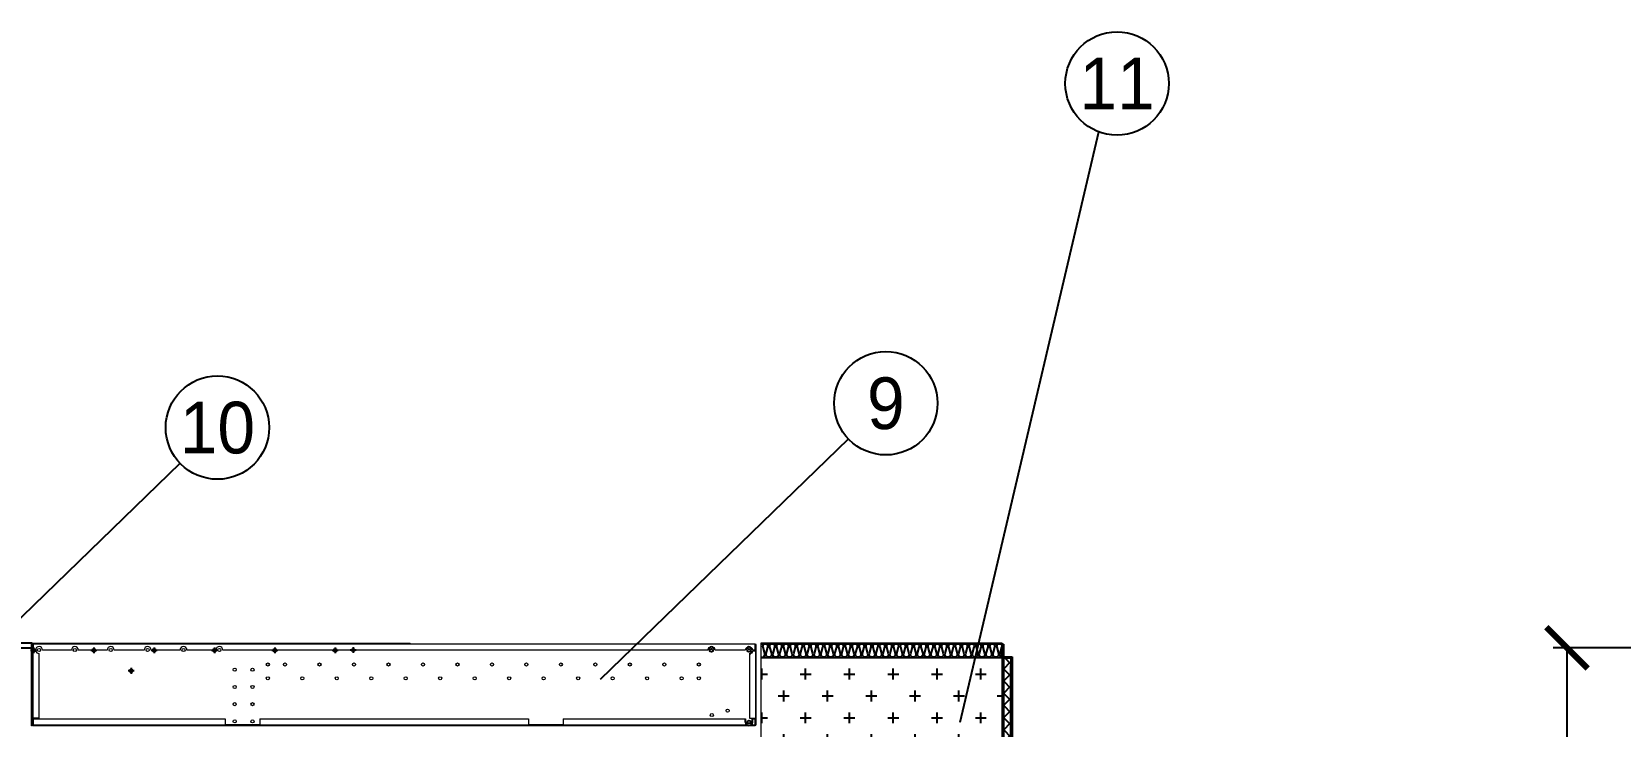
# Model space of a CAD drawing. Header units: millimetres. Extents: x 2773 to 32180, y 2797 to 23592.
# Drawn here: x 16472 to 21079, y 12295 to 14310 of the extents above; entities that cross this region are included whole.
import ezdxf
from ezdxf.enums import TextEntityAlignment as Align

# ---------------------------------------------------------------- set-up
doc = ezdxf.new("R2010")
doc.units = ezdxf.units.MM
doc.linetypes.add('CENTER', pattern=[2, 1.25, -0.25, 0.25, -0.25])
for name, color, linetype in [('center', 1, 'CENTER'), ('SMS', 220, 'Continuous'), ('냉각탑_dim', 1, 'Continuous'), ('냉각탑_text', 3, 'Continuous')]:
    doc.layers.add(name, color=color, linetype=linetype)
doc.styles.add('HY울릉도L', font='')
doc.styles.add('돋움', font='Dotum.ttf')
doc.styles.get('HY울릉도L').set_extended_font_data('HY울릉도L')
doc.dimstyles.new('성지DIM', dxfattribs={"dimtxt": 3.5, "dimasz": 3, "dimexe": 1, "dimexo": 2.5, "dimgap": 2, "dimtad": 1, "dimdec": 0, "dimzin": 3, "dimdsep": 46, "dimtxsty": 'HY울릉도L', "dimblk": 'ARCHTICK', "dimcen": -2, "dimclrd": 256, "dimclre": 256, "dimclrt": 7, "dimadec": 0, "dimazin": 0, "dimtfac": 1, "dimtdec": 0, "dimtofl": 0, "dimtmove": 0, "dimatfit": 3, "dimfxl": 1, "dimtolj": 1, "dimtzin": 0, "dimlwe": -1, "dimarcsym": 0})

# ---------------------------------------------------------------- blocks, each defined once
blk = doc.blocks.new('_ArchTick')
at = {"color": 0, "linetype": 'ByBlock', "const_width": 0.15}
blk.add_lwpolyline([(-0.5, -0.5), (0.5, 0.5)], dxfattribs=at)
blk = doc.blocks.new('*D654')
at = {"layer": 'Defpoints', "color": 0, "transparency": 16777216}
for p in [(21671.6, 12522.9), (20924.1, 9522.9), (21671.6, 9522.9)]:
    blk.add_point(p, dxfattribs=at)
at = {"layer": '냉각탑_dim', "transparency": 16777216}
for p, q in [((21571.6, 12522.9), (20884.1, 12522.9)), ((21571.6, 9522.9), (20884.1, 9522.9))]:
    blk.add_line(p, q, dxfattribs=at)
at = {"layer": '냉각탑_dim', "lineweight": -2, "transparency": 16777216}
blk.add_line((20924.1, 12522.9), (20924.1, 9522.9), dxfattribs=at)
at = {"layer": '냉각탑_dim', "lineweight": -2, "transparency": 16777216, "xscale": 120, "yscale": 120, "zscale": 120}
for p, rotation in [((20924.1, 12522.9), 90), ((20924.1, 9522.9), 270)]:
    blk.add_blockref('_ArchTick', p, dxfattribs=dict(at, rotation=rotation))
at = {"layer": '냉각탑_dim', "color": 7, "transparency": 16777216, "insert": (20774.1, 11022.9), "char_height": 140, "attachment_point": 5, "rotation": 90, "style": 'HY울릉도L'}
blk.add_mtext('\\A1;3000', dxfattribs=at)
blk = doc.blocks.new('1')
h = blk.add_hatch()
h.set_pattern_fill('CROSS', color=5, scale=10)
h.set_pattern_definition([(0, (-664623.226, 23432.26), (63.5, 63.5), [31.75, -95.25]), (90, (-664607.35, 23416.383), (-63.5, 63.5), [31.75, -95.25])])
h.paths.add_polyline_path([(19286.5, 12494.5), (18588.1, 12494.5), (18588.1, 9536.5), (19286.5, 9536.5)])
at = {"ltscale": 500}
h = blk.add_hatch(dxfattribs=at)
h.set_pattern_fill('ANSI37', color=251, scale=200)
h.set_pattern_definition([(45, (-12087.64, -3571.89), (-17.67767, 17.67767), []), (135, (-12087.64, -3571.89), (-17.67767, -17.67767), [])])
h.paths.add_polyline_path([(19311.5, 11872), (19311.5, 12493.8), (19289.7, 12493.8), (19289.7, 9576.5), (19311.5, 9576.5), (19311.5, 9001)])
for p, q in [((16471.9, 12536.5), (15490.4, 12536.5)), ((16471.9, 12536.5), (15490.4, 12536.5)), ((16471.9, 12536.5), (15490.4, 12536.5)), ((16471.9, 12536.5), (15490.4, 12536.5)), ((16472.9, 12536.5), (16471.9, 12536.5)), ((16472.9, 12536.5), (16471.9, 12536.5)), ((16472.9, 12536.5), (16471.9, 12536.5)), ((16472.9, 12536.5), (16471.9, 12536.5)), ((19284.9, 12534.9), (19284.9, 12496.1)), ((19286.5, 12536.5), (19286.5, 9536.5)), ((16471.9, 12521.5), (13101.9, 12521.5)), ((18588.1, 12496.1), (19286.5, 12496.1)), ((18588.1, 12494.5), (19286.5, 12494.5)), ((19286.5, 12496.1), (19286.5, 9536.5)), ((16472.9, 12296.5), (16471.9, 12296.5))]:
    blk.add_line(p, q)
at = {"color": 7, "lineweight": 15}
for p, q in [((16471.9, 12536.5), (17569.4, 12536.5)), ((16474.9, 12533), (16472.9, 12533)), ((16472.9, 12533), (16472.9, 12514.5)), ((16474.9, 12514.5), (16474.9, 12533)), ((16476.4, 12533), (16474.9, 12533)), ((16476.4, 12534.5), (18569.4, 12534.5)), ((16476.4, 12533), (16476.4, 12516.5)), ((17367.9, 12536.5), (17367.9, 12534.5)), ((17385.9, 12536.5), (17385.9, 12534.5)), ((17413.9, 12536.5), (17413.9, 12534.5)), ((17431.9, 12536.5), (17431.9, 12534.5)), ((17466.4, 12536.5), (17466.4, 12534.5)), ((17479.4, 12536.5), (17479.4, 12534.5)), ((17569.4, 12533), (17569.4, 12536.5)), ((18569.4, 12516.5), (18569.4, 12533)), ((18569.4, 12533), (18570.9, 12533)), ((18570.9, 12533), (18570.9, 12514.5)), ((18572.9, 12533), (18570.9, 12533)), ((18572.9, 12514.5), (18572.9, 12533)), ((16472.9, 12514.5), (16476.4, 12514.5)), ((16472.9, 12514.5), (16472.9, 12318.5)), ((16474.9, 12511), (16472.9, 12511)), ((16474.9, 12502), (16472.9, 12502)), ((16474.9, 12318.5), (16474.9, 12514.5)), ((16482.9, 12516.5), (16476.4, 12516.5)), ((16476.4, 12514.5), (16483.1, 12514.5)), ((16492.9, 12318.5), (16492.9, 12506.5)), ((16586.9, 12516.5), (16502.9, 12516.5)), ((16690.9, 12516.5), (16606.9, 12516.5)), ((16797.9, 12516.5), (16710.9, 12516.5)), ((16901.9, 12516.5), (16817.9, 12516.5)), ((17005.9, 12516.5), (16921.9, 12516.5)), ((18432.9, 12516.5), (17025.9, 12516.5)), ((18541.9, 12516.5), (18452.8, 12516.5)), ((18552.9, 12505.5), (18552.9, 12318.5)), ((18569.4, 12516.5), (18561.8, 12516.5)), ((18561.8, 12514.5), (18569.4, 12514.5)), ((18572.9, 12514.5), (18569.4, 12514.5)), ((18570.9, 12514.5), (18570.9, 12318.5)), ((18572.9, 12511), (18570.9, 12511)), ((18572.9, 12502), (18570.9, 12502)), ((18572.9, 12318.5), (18572.9, 12514.5)), ((16474.9, 12421), (16472.9, 12421)), ((16474.9, 12412), (16472.9, 12412)), ((18572.9, 12421), (18570.9, 12421)), ((18572.9, 12412), (18570.9, 12412)), ((16474.9, 12331), (16472.9, 12331)), ((16474.9, 12322), (16472.9, 12322)), ((16472.9, 12318.5), (16476.4, 12318.5)), ((16472.9, 12318.5), (16472.9, 12300)), ((16472.9, 12300), (16474.9, 12300)), ((16474.9, 12300), (16474.9, 12318.5)), ((16476.4, 12300), (16474.9, 12300)), ((16492.9, 12318.5), (16476.4, 12318.5)), ((16476.4, 12316.5), (17032.9, 12316.5)), ((16476.4, 12316.5), (16476.4, 12300)), ((16476.4, 12300), (16476.4, 12296.5)), ((17032.9, 12316.5), (17032.9, 12300)), ((17132.9, 12300), (17032.9, 12300)), ((17132.9, 12316.5), (17912.9, 12316.5)), ((17132.9, 12316.5), (17132.9, 12300)), ((17912.9, 12316.5), (17912.9, 12300)), ((18012.9, 12300), (17912.9, 12300)), ((18012.9, 12316.5), (18541.9, 12316.5)), ((18012.9, 12316.5), (18012.9, 12300)), ((18552.9, 12318.5), (18569.4, 12318.5)), ((18561.9, 12316.5), (18569.4, 12316.5)), ((18572.9, 12318.5), (18569.4, 12318.5)), ((18569.4, 12300), (18569.4, 12316.5)), ((18569.4, 12300), (18569.4, 12296.5)), ((18569.4, 12300), (18570.9, 12300)), ((18572.9, 12331), (18570.9, 12331)), ((18572.9, 12322), (18570.9, 12322)), ((18570.9, 12318.5), (18570.9, 12300)), ((18570.9, 12300), (18572.9, 12300)), ((18572.9, 12300), (18572.9, 12318.5)), ((18547.5, 12298.5), (16476.4, 12298.5)), ((18569.4, 12296.5), (16476.4, 12296.5)), ((16494.9, 12296.5), (16494.9, 12298.5)), ((16500.9, 12296.5), (16500.9, 12298.5)), ((16694.9, 12296.5), (16694.9, 12298.5)), ((16700.9, 12296.5), (16700.9, 12298.5)), ((16894.9, 12296.5), (16894.9, 12298.5)), ((16900.9, 12296.5), (16900.9, 12298.5)), ((17094.9, 12296.5), (17094.9, 12298.5)), ((17100.9, 12296.5), (17100.9, 12298.5)), ((17294.9, 12296.5), (17294.9, 12298.5)), ((17300.9, 12296.5), (17300.9, 12298.5)), ((17494.9, 12296.5), (17494.9, 12298.5)), ((17500.9, 12296.5), (17500.9, 12298.5)), ((17545.9, 12296.5), (17545.9, 12298.5)), ((17551.9, 12296.5), (17551.9, 12298.5)), ((17745.9, 12296.5), (17745.9, 12298.5)), ((17751.9, 12296.5), (17751.9, 12298.5)), ((17945.9, 12296.5), (17945.9, 12298.5)), ((17951.9, 12296.5), (17951.9, 12298.5)), ((18145.9, 12296.5), (18145.9, 12298.5)), ((18151.9, 12296.5), (18151.9, 12298.5)), ((18345.9, 12296.5), (18345.9, 12298.5)), ((18351.9, 12296.5), (18351.9, 12298.5)), ((18545.9, 12296.5), (18545.9, 12298.5)), ((18551.9, 12296.5), (18551.9, 12297.5)), ((18569.4, 12298.5), (18556.2, 12298.5))]:
    blk.add_line(p, q, dxfattribs=at)
at = {"color": 7, "lineweight": 35}
for p, q in [((16471.9, 12536.5), (16471.9, 12296.5)), ((16472.9, 12536.5), (16472.9, 12296.5)), ((16472.9, 12536.5), (16472.9, 12296.5)), ((16472.9, 12536.5), (16472.9, 12296.5)), ((16472.9, 12536.5), (16472.9, 12296.5))]:
    blk.add_line(p, q, dxfattribs=at)
at = {"ltscale": 500}
for p, q in [((18586.5, 12536.5), (19286.5, 12536.5)), ((18588.1, 12534.9), (19284.9, 12534.9))]:
    blk.add_line(p, q, dxfattribs=at)
at = {"lineweight": 5}
blk.add_line((18586.5, 12536.5), (18586.5, 9536.5), dxfattribs=at)
at = {"color": 251, "ltscale": 500}
for p, q in [((19286.5, 12533.5), (19289.7, 12533.5)), ((19286.5, 12533.5), (19286.5, 9536.5)), ((19289.7, 12533.5), (19289.7, 9576.5)), ((19289.7, 12497), (19314.7, 12497)), ((19289.7, 12493.8), (19311.5, 12493.8)), ((19311.5, 12493.8), (19311.5, 12472)), ((19314.7, 12497), (19314.7, 12472)), ((19311.5, 12472), (19314.7, 12472)), ((19311.5, 9576.5), (19311.5, 12472)), ((19314.7, 12472), (19314.7, 9576.5))]:
    blk.add_line(p, q, dxfattribs=at)
at = {"color": 7, "lineweight": 13, "ltscale": 0.002813}
blk.add_line((16472.9, 12349.4), (16472.9, 12348.5), dxfattribs=at)
at = {"color": 7}
for p, q in [((18541.9, 12307.5), (18541.9, 12316.5)), ((18561.9, 12307.5), (18561.9, 12316.5))]:
    blk.add_line(p, q, dxfattribs=at)
for centre in [(16476.9, 12515.5), (16651.9, 12515.5), (16826.9, 12515.5), (17001.9, 12515.5), (17176.9, 12515.5), (17351.9, 12515.5), (18442.9, 12515.5), (18551.9, 12515.5), (16760.1, 12456.2), (18551.9, 12307.5)]:
    blk.add_circle(centre, 4.5)
at = {"color": 7, "lineweight": 15}
for centre in [(16492.9, 12516.5), (16596.9, 12516.5), (16700.9, 12516.5), (16807.9, 12516.5), (16911.9, 12516.5), (17015.9, 12516.5), (17403.9, 12516.5), (17060.4, 12459.5), (17111.9, 12459.5), (17156.4, 12474.5), (17156.4, 12434.5), (17206.4, 12474.5), (17256.4, 12434.5), (17306.4, 12474.5), (17356.4, 12434.5), (17406.4, 12474.5), (17456.4, 12434.5), (17506.4, 12474.5), (17556.4, 12434.5), (17606.4, 12474.5), (17656.4, 12434.5), (17706.4, 12474.5), (17756.4, 12434.5), (17806.4, 12474.5), (17856.4, 12434.5), (17906.4, 12474.5), (17956.4, 12434.5), (18006.4, 12474.5), (18056.4, 12434.5), (18106.4, 12474.5), (18156.4, 12434.5), (18206.4, 12474.5), (18256.4, 12434.5), (18306.4, 12474.5), (18356.4, 12434.5), (18406.4, 12474.5), (18406.4, 12434.5), (17060.4, 12409.5), (17111.9, 12409.5), (17060.4, 12359.5), (17111.9, 12359.5), (17060.4, 12309.5), (17111.9, 12309.5), (18444, 12327.9), (18489.9, 12340.8)]:
    blk.add_circle(centre, 4.5, dxfattribs=at)
for centre, start, end in [((16492.9, 12516.5), 0, 180), ((16492.9, 12516.5), 191.5372, 270), ((16596.9, 12516.5), 0, 180), ((16700.9, 12516.5), 0, 180), ((16807.9, 12516.5), 0, 180), ((16911.9, 12516.5), 0, 180), ((17015.9, 12516.5), 0, 180)]:
    blk.add_arc(centre, 10, start, end, dxfattribs=at)
at = {"color": 7}
for centre, start, end in [((18442.9, 12515.5), 5.7392, 174.2608), ((18551.9, 12515.5), 5.7392, 174.2608), ((18551.9, 12515.5), 275.7392, 354.2608), ((18551.9, 12307.5), 180, 0)]:
    blk.add_arc(centre, 10, start, end, dxfattribs=at)
at = {"layer": 'center'}
for p, q in [((16485.4, 12515.5), (16468.4, 12515.5)), ((16476.9, 12524), (16476.9, 12507)), ((16660.4, 12515.5), (16643.4, 12515.5)), ((16651.9, 12524), (16651.9, 12507)), ((16835.4, 12515.5), (16818.4, 12515.5)), ((16826.9, 12524), (16826.9, 12507)), ((17010.4, 12515.5), (16993.4, 12515.5)), ((17001.9, 12524), (17001.9, 12507)), ((17185.4, 12515.5), (17168.4, 12515.5)), ((17176.9, 12524), (17176.9, 12507)), ((17360.4, 12515.5), (17343.4, 12515.5)), ((17351.9, 12524), (17351.9, 12507)), ((17412.4, 12516.5), (17395.4, 12516.5)), ((17403.9, 12525), (17403.9, 12508)), ((16768.6, 12456.2), (16751.6, 12456.2)), ((16760.1, 12464.7), (16760.1, 12447.7))]:
    blk.add_line(p, q, dxfattribs=at)
at = {"layer": 'SMS', "color": 5}
for points in [[(19065.5, 12496.1, -0.420076), (19060.7, 12506.4), (19065.6, 12524.7, 1.449198), (19050.7, 12524.7), (19055.6, 12506.4, -0.524856), (19048.2, 12495.6, -0.524856), (19040.7, 12506.4), (19045.7, 12524.7, 1.449198), (19030.8, 12524.7), (19035.7, 12506.4, -0.524856), (19028.2, 12495.6, -0.524856), (19020.8, 12506.4), (19025.7, 12524.7, 1.449198), (19010.8, 12524.7), (19015.7, 12506.4, -0.524856), (19008.3, 12495.6, -0.524856), (19000.8, 12506.4), (19005.8, 12524.7, 1.449198), (18990.9, 12524.7), (18995.8, 12506.4, -0.524856), (18988.3, 12495.6, -0.524856), (18980.9, 12506.4), (18985.8, 12524.7, 1.449198), (18970.9, 12524.7), (18975.8, 12506.4, -0.524856), (18968.4, 12495.6, -0.524856), (18960.9, 12506.4), (18965.9, 12524.7, 1.449198), (18951, 12524.7), (18955.9, 12506.4, -0.524856), (18948.4, 12495.6, -0.524856), (18941, 12506.4), (18945.9, 12524.7, 1.449198), (18931, 12524.7), (18935.9, 12506.4, -0.524856), (18928.5, 12495.6, -0.524856), (18921, 12506.4), (18926, 12524.7, 1.449198), (18911.1, 12524.7), (18916, 12506.4, -0.524856), (18908.5, 12495.6, -0.524856), (18901.1, 12506.4), (18906, 12524.7, 1.449198), (18891.1, 12524.7), (18896, 12506.4, -0.524856), (18888.6, 12495.6, -0.524856), (18881.1, 12506.4), (18886.1, 12524.7, 1.449198), (18871.2, 12524.7), (18876.1, 12506.4, -0.524856), (18868.6, 12495.6, -0.524856), (18861.2, 12506.4), (18866.1, 12524.7, 1.449198), (18851.2, 12524.7), (18856.1, 12506.4, -0.524856), (18848.7, 12495.6, -0.524856), (18841.2, 12506.4), (18846.2, 12524.7, 1.449198), (18831.3, 12524.7), (18836.2, 12506.4, -0.524856), (18828.7, 12495.6, -0.524856), (18821.3, 12506.4), (18826.2, 12524.7, 1.449198), (18811.3, 12524.7), (18816.2, 12506.4, -0.524856), (18808.8, 12495.6, -0.524856), (18801.3, 12506.4), (18806.3, 12524.7, 1.449198), (18791.4, 12524.7), (18796.3, 12506.4, -0.524856), (18788.8, 12495.6, -0.524856), (18781.4, 12506.4), (18786.3, 12524.7, 1.449198), (18771.4, 12524.7), (18776.3, 12506.4, -0.524856), (18768.9, 12495.6, -0.524856), (18761.4, 12506.4), (18766.4, 12524.7, 1.449198), (18751.5, 12524.7), (18756.4, 12506.4, -0.524856), (18748.9, 12495.6, -0.524856), (18741.5, 12506.4), (18746.4, 12524.7, 1.449198), (18731.5, 12524.7), (18736.4, 12506.4, -0.524856), (18729, 12495.6, -0.524856), (18721.5, 12506.4), (18726.5, 12524.7, 1.449198), (18711.6, 12524.7), (18716.5, 12506.4, -0.524856), (18709, 12495.6, -0.524856), (18701.6, 12506.4), (18706.5, 12524.7, 1.449198), (18691.6, 12524.7), (18696.5, 12506.4, -0.524856), (18689.1, 12495.6, -0.524856), (18681.6, 12506.4), (18686.6, 12524.7, 1.449198), (18671.7, 12524.7), (18676.6, 12506.4, -0.524856), (18669.1, 12495.6, -0.524856), (18661.7, 12506.4), (18666.6, 12524.7, 1.449198), (18651.7, 12524.7), (18656.6, 12506.4, -0.524856), (18649.2, 12495.6, -0.524856), (18641.7, 12506.4), (18646.7, 12524.7, 1.449198), (18631.8, 12524.7), (18636.7, 12506.4, -0.524856), (18629.2, 12495.6, -0.524856), (18621.8, 12506.4), (18626.7, 12524.7, 1.449198), (18611.8, 12524.7), (18616.7, 12506.4, -0.524856), (18609.3, 12495.6, -0.524856), (18601.8, 12506.4), (18606.8, 12524.7, 1.449198), (18591.9, 12524.7), (18596.8, 12506.4, -0.420076), (18592, 12496.1, -0.420076)], [(19284.9, 12530.8, 0.968257), (19270.2, 12524.7), (19275.1, 12506.4, -0.524856), (19267.6, 12495.6, -0.524856), (19260.2, 12506.4), (19265.1, 12524.7, 1.449198), (19250.2, 12524.7), (19255.1, 12506.4, -0.524856), (19247.7, 12495.6, -0.524856), (19240.2, 12506.4), (19245.2, 12524.7, 1.449198), (19230.3, 12524.7), (19235.2, 12506.4, -0.524856), (19227.7, 12495.6, -0.524856), (19220.3, 12506.4), (19225.2, 12524.7, 1.449198), (19210.3, 12524.7), (19215.2, 12506.4, -0.524856), (19207.8, 12495.6, -0.524856), (19200.3, 12506.4), (19205.3, 12524.7, 1.449198), (19190.4, 12524.7), (19195.3, 12506.4, -0.524856), (19187.8, 12495.6, -0.524856), (19180.4, 12506.4), (19185.3, 12524.7, 1.449198), (19170.4, 12524.7), (19175.3, 12506.4, -0.524856), (19167.9, 12495.6, -0.524856), (19160.4, 12506.4), (19165.4, 12524.7, 1.449198), (19150.5, 12524.7), (19155.4, 12506.4, -0.524856), (19147.9, 12495.6, -0.524856), (19140.5, 12506.4), (19145.4, 12524.7, 1.449198), (19130.5, 12524.7), (19135.4, 12506.4, -0.524856), (19128, 12495.6, -0.524856), (19120.5, 12506.4), (19125.5, 12524.7, 1.449198), (19110.6, 12524.7), (19115.5, 12506.4, -0.524856), (19108, 12495.6, -0.524856), (19100.6, 12506.4), (19105.5, 12524.7, 1.449198), (19090.6, 12524.7), (19095.5, 12506.4, -0.524856), (19088.1, 12495.6, -0.524856), (19080.6, 12506.4), (19085.6, 12524.7, 1.449198), (19070.7, 12524.7), (19075.6, 12506.4, -0.524856), (19068.1, 12495.6, -0.524856), (19060.7, 12506.4), (19065.6, 12524.7, 1.449198), (19050.7, 12524.7), (19055.6, 12506.4, -0.420076), (19050.9, 12496.1)], [(19284.9, 12496.1, -0.420076), (19280.1, 12506.4), (19285.1, 12524.7)]]:
    blk.add_lwpolyline(points, format="xyb", dxfattribs=at)

msp = doc.modelspace()

# ---------------------------------------------------------------- linework, layer by layer
at = {"layer": '냉각탑_dim', "linetype": 'ByBlock', "lineweight": -2, "elevation": 0}
for points in [[(19163.9, 12307.5), (19566.4, 14019.8)], [(18121.1, 12431.9), (18840.4, 13128.8)], [(16182.6, 12361.3), (16901.9, 13058.2)]]:
    msp.add_lwpolyline(points, dxfattribs=at)
at = {"layer": '냉각탑_dim', "linetype": 'ByBlock', "lineweight": -2}
for centre in [(19619.2, 14160.2), (18948.8, 13232.5), (17010.3, 13161.9)]:
    msp.add_circle(centre, 150, dxfattribs=at)

# ---------------------------------------------------------------- block references
msp.add_blockref('1', (0, 0))

# ---------------------------------------------------------------- texts
at = {"layer": '냉각탑_text', "style": '돋움'}
for s, p in [('11', (19619.2, 14160.2)), ('9', (18948.8, 13232.5)), ('10', (17010.3, 13161.9))]:
    msp.add_text(s, height=150, dxfattribs=at).set_placement(p, align=Align.MIDDLE_CENTER)

# ---------------------------------------------------------------- dimensions: what is measured, and where the dimension line sits
at = {"layer": '냉각탑_dim'}
dim = msp.add_linear_dim(base=(20924.1, 9522.9), p1=(21671.6, 12522.9), p2=(21671.6, 9522.9), angle=90, dimstyle='성지DIM', override={"dimscale": 40}, dxfattribs=at)
dim.commit()
dim.dimension.update_dxf_attribs({"geometry": '*D654', "text_midpoint": (20774.1, 11022.9)})

doc.saveas('drawing.dxf')
